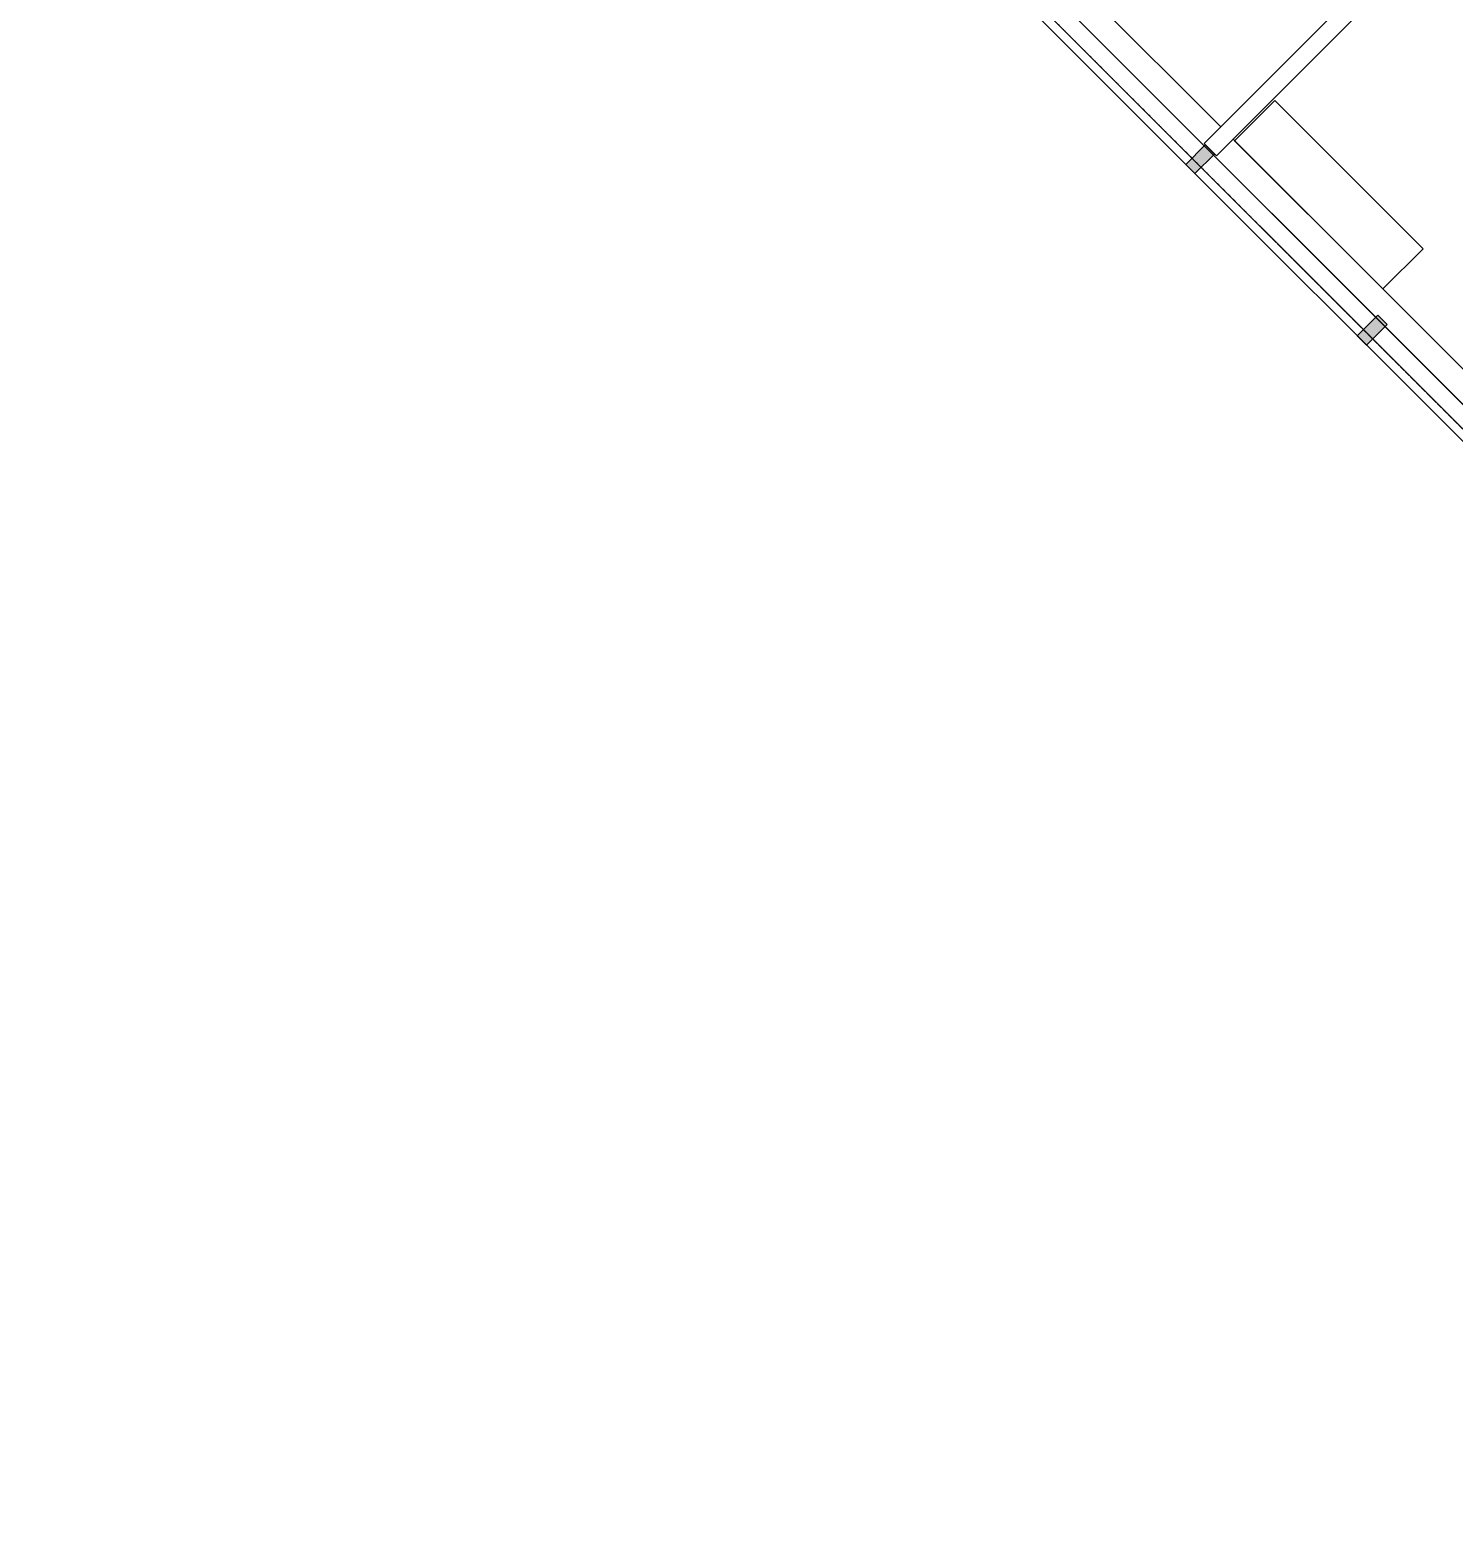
# Model space of a CAD drawing. Header units: inches. Extents: x 1 to 4574, y -953 to 1388.
# Drawn here: x 1415.5 to 1741.6, y -689.2 to -348 of the extents above; entities that cross this region are included whole.
import ezdxf

# ---------------------------------------------------------------- set-up
doc = ezdxf.new("R2010")
doc.units = ezdxf.units.IN
doc.header["$MEASUREMENT"] = 0
doc.linetypes.add('IMPORT-PHANTOM4', pattern=[0.625, 0.3125, -0.0625, 0.0625, -0.0625, 0.0625, -0.0625])
for name, color, linetype, lineweight in [('3rd Floor Revit Background_dwg', 8, 'Continuous', 9), ('A-Area', 7, 'IMPORT-PHANTOM4', 9), ('A-FLOR', 192, 'Continuous', 9), ('A-WALL', 113, 'Continuous', 50), ('AWAEX', 7, 'Continuous', 9), ('MHV', 7, 'Continuous', 9)]:
    doc.layers.add(name, color=color, linetype=linetype, lineweight=lineweight)

# ---------------------------------------------------------------- blocks, each defined once
blk = doc.blocks.new('3rd Floor Revit Background_dwg-1506769-3rd Floor New Construction - Tel_Data_Elec Plan')
at = {"layer": 'AWAEX'}
for points in [[(-195.33, -380.92), (-190.84, -376.43), (-192.96, -374.31), (-197.45, -378.79)], [(-156.08, -420.16), (-151.35, -415.43), (-153.47, -413.31), (-158.2, -418.04)]]:
    blk.add_hatch(color=256, dxfattribs=at).paths.add_polyline_path(points, flags=0)
at = {"layer": 'A-Area', "flags": 128}
for points in [[(1884.9, 180.92), (1805.75, 260.07), (1767.28, 260.07), (1767.28, 298.53), (1688.13, 377.68), (735.1, 377.68), (571.4, 213.99), (494.75, 290.64), (524.68, 320.57), (524.68, 419.78), (401.76, 542.7), (362.39, 542.7), (362.39, 582.06), (243.34, 701.12), (204.04, 701.12), (204.04, 740.42), (84.92, 859.54), (45.55, 859.54), (45.55, 898.9), (-441.32, 1385.78), (-666.56, 1385.78), (-745.3, 1307.04), (-745.3, 1267.7), (-784.64, 1267.7), (-863.31, 1189.03), (-863.31, 289.89), (-745.28, 171.87), (-705.91, 171.87), (-705.91, 132.5), (-587.52, 14.1), (-548.15, 14.1), (-548.15, -25.26), (-39.5, -533.91), (-0.12, -533.91), (-0.12, -573.29), (115.81, -689.22), (514.38, -689.22), (542.18, -661.42), (569.98, -689.22), (1686.6, -689.22), (1766.06, -609.77), (1766.06, -570.38), (1805.44, -570.38), (1884.9, -490.93), (1884.9, 180.92)], [(231.68, -689.22), (115.81, -689.22), (-0.12, -573.29), (-0.12, -533.91), (-39.5, -533.91), (-548.15, -25.26), (-548.15, 14.1), (-587.52, 14.1), (-705.91, 132.5), (-705.91, 171.87), (-745.28, 171.87), (-863.31, 289.89), (-863.31, 1189.03), (-784.64, 1267.7), (-745.3, 1267.7)]]:
    blk.add_lwpolyline(points, dxfattribs=at)
at = {"layer": 'AWAEX'}
for p, q in [((-40.89, -532.52), (-546.76, -26.65)), ((-304.52, -255.11), (-189.42, -370.2)), ((-192.96, -374.31), (-197.45, -378.79)), ((-190.84, -376.43), (-192.96, -374.31)), ((-195.33, -380.92), (-190.84, -376.43)), ((-197.45, -378.79), (-195.33, -380.92)), ((-153.47, -413.31), (-158.2, -418.04)), ((-156.08, -420.16), (-151.35, -415.43)), ((-151.35, -415.43), (-153.47, -413.31)), ((-158.2, -418.04), (-156.08, -420.16))]:
    blk.add_line(p, q, dxfattribs=at)
at = {"layer": 'AWAEX', "flags": 128}
for points in [[(364.39, 582.89), (244.17, 703.12), (206.24, 703.12), (206.24, 741.05), (85.75, 861.54), (47.55, 861.54), (47.55, 899.73), (-440.49, 1387.78), (-667.39, 1387.78), (-747.3, 1307.87), (-747.3, 1269.7), (-785.47, 1269.7), (-865.32, 1189.85), (-865.32, 289.08), (-746.11, 169.87), (-707.91, 169.87), (-707.91, 131.67), (-588.35, 12.1), (-550.15, 12.1), (-550.15, -26.09), (-40.33, -535.91), (3.88, -535.91)], [(-308.58, -259.17), (-37.84, -529.91), (3.35, -529.91)], [(-186.59, -373.03), (-35.46, -524.16), (7.16, -524.16)]]:
    blk.add_lwpolyline(points, dxfattribs=at)
at = {"layer": 'MHV', "flags": 128}
blk.add_lwpolyline([(-143.11, -398.13), (-177.06, -364.19), (-186.25, -373.38), (-152.31, -407.32)], close=True, dxfattribs=at)

msp = doc.modelspace()

# ---------------------------------------------------------------- linework, layer by layer
at = {"layer": 'A-FLOR', "lineweight": 13}
msp.add_line((1568.99, -259.17), (1839.73, -529.91), dxfattribs=at)
at = {"layer": 'A-WALL', "color": 250, "lineweight": 20}
for p, q in [((1717.14, -341.22), (1684.33, -374.02)), ((1687.16, -376.85), (1722.79, -341.22)), ((1684.33, -374.02), (1687.16, -376.85))]:
    msp.add_line(p, q, dxfattribs=at)

# ---------------------------------------------------------------- block references
at = {"layer": '3rd Floor Revit Background_dwg', "color": 7}
msp.add_blockref('3rd Floor Revit Background_dwg-1506769-3rd Floor New Construction - Tel_Data_Elec Plan', (1877.58, 0), dxfattribs=at)

doc.saveas('drawing.dxf')
